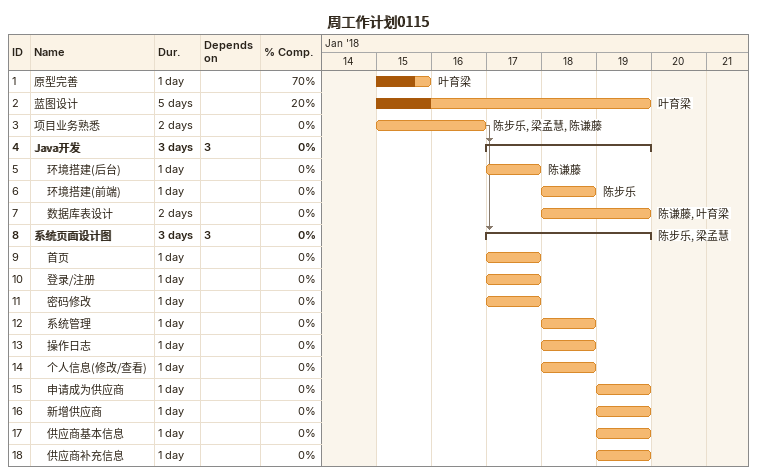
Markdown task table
周工作计划0115

| ID | Level | Task | Duration | Start | Finish | Predecessors | Resources | % complete |
|---|---|---|---|---|---|---|---|---|
| 1 | 1 | 原型完善 | 1d | 2018-01-15 | 2018-01-15 |  | 叶育梁 | 70 |
| 2 | 1 | 蓝图设计 | 5d | 2018-01-15 | 2018-01-19 |  | 叶育梁 | 20 |
| 3 | 1 | 项目业务熟悉 | 2d | 2018-01-15 | 2018-01-16 |  | 陈步乐, 梁孟慧, 陈谦藤 | 0 |
| 4 | 1 | **Java开发** | 3d | 2018-01-17 | 2018-01-19 | 3 |  | 0 |
| 5 | 2 | 环境搭建(后台) | 1d | 2018-01-17 | 2018-01-17 |  | 陈谦藤 | 0 |
| 6 | 2 | 环境搭建(前端) | 1d | 2018-01-18 | 2018-01-18 |  | 陈步乐 | 0 |
| 7 | 2 | 数据库表设计 | 2d | 2018-01-18 | 2018-01-19 |  | 陈谦藤, 叶育梁 | 0 |
| 8 | 1 | **系统页面设计图** | 3d | 2018-01-17 | 2018-01-19 | 3 | 陈步乐, 梁孟慧 | 0 |
| 9 | 2 | 首页 | 1d | 2018-01-17 | 2018-01-17 |  |  | 0 |
| 10 | 2 | 登录/注册 | 1d | 2018-01-17 | 2018-01-17 |  |  | 0 |
| 11 | 2 | 密码修改 | 1d | 2018-01-17 | 2018-01-17 |  |  | 0 |
| 12 | 2 | 系统管理 | 1d | 2018-01-18 | 2018-01-18 |  |  | 0 |
| 13 | 2 | 操作日志 | 1d | 2018-01-18 | 2018-01-18 |  |  | 0 |
| 14 | 2 | 个人信息(修改/查看) | 1d | 2018-01-18 | 2018-01-18 |  |  | 0 |
| 15 | 2 | 申请成为供应商 | 1d | 2018-01-19 | 2018-01-19 |  |  | 0 |
| 16 | 2 | 新增供应商 | 1d | 2018-01-19 | 2018-01-19 |  |  | 0 |
| 17 | 2 | 供应商基本信息 | 1d | 2018-01-19 | 2018-01-19 |  |  | 0 |
| 18 | 2 | 供应商补充信息 | 1d | 2018-01-19 | 2018-01-19 |  |  | 0 |
